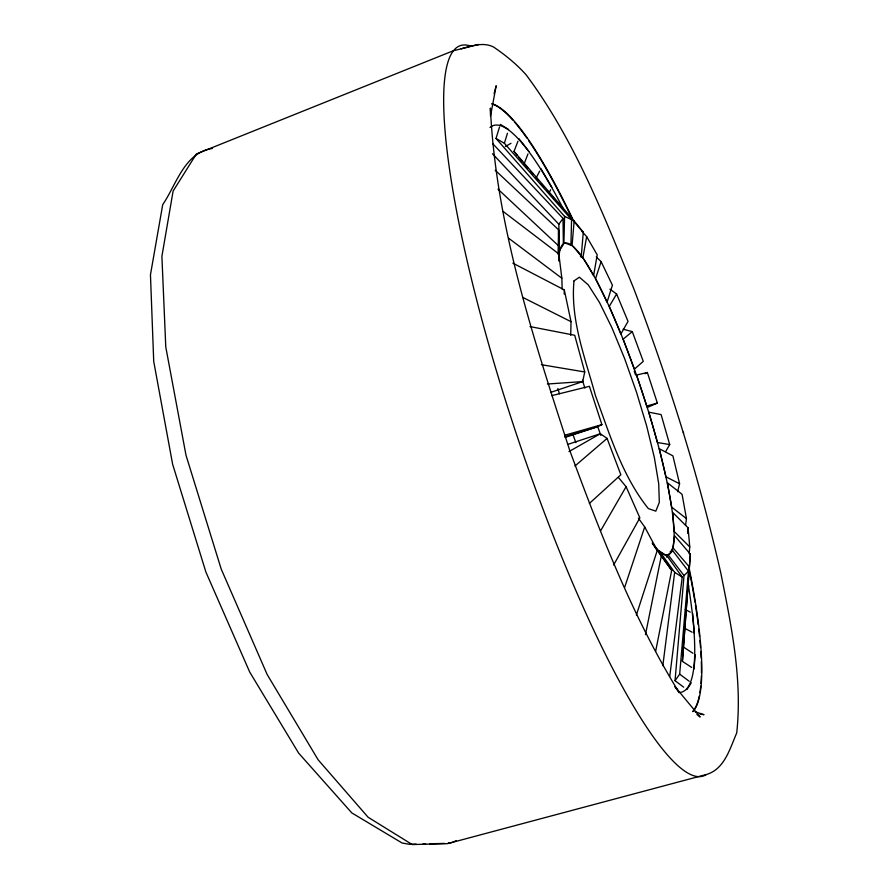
<?xml version="1.0" encoding="UTF-8"?>
<svg xmlns="http://www.w3.org/2000/svg" width="889" height="889" viewBox="0 0 889 889"><rect width="100%" height="100%" fill="white"/><g stroke="black" fill="none" stroke-linecap="round" stroke-linejoin="round"><path stroke-width="1.33" d="M564.215 294.048L564.282 289.881L512.853 263.133M570.716 335.342L571.027 321.674L564.282 289.881M496.006 138.44L564.582 216.394L563.926 242.564L570.927 245.253L571.56 219.627L504.374 143.285L496.006 138.44L499.551 126.916M559.059 261.088L558.536 229.751L495.195 170.21M558.103 254.365L558.536 229.751M691.686 667.439L682.408 661.349L690.353 554.147L674.562 535.711L672.917 547.768L671.006 551.336M682.408 661.349L690.353 554.147M687.641 533.311L688.086 527.81L672.651 512.42L674.051 531.333L689.753 546.913L689.197 553.736M574.15 220.939L583.284 232.34L581.273 256.088L572.083 245.131L574.15 220.939L514.02 151.408L517.965 141.251M694.009 668.961L695.198 654.771M683.663 687.153L675.04 680.685L684.019 575.561L688.486 571.216L672.806 550.847L670.173 551.647M675.04 680.685L679.674 674.151L688.486 571.216M662.827 665.672L674.662 572.338L659.382 551.024L667.239 556.203L682.241 577.105L669.739 676.473M685.575 525.41L686.452 518.598L682.085 494.328L667.417 482.783L671.595 507.074L686.452 518.598M586.651 236.618L597.219 254.854L593.596 275.612L582.906 257.632L586.651 236.618L582.073 231.529M655.626 651.404L671.695 570.36L653.093 543.924M645.458 634.657L661.294 556.058L652.804 543.857M550.524 392.449L582.673 381.592L584.751 371.969L574.716 335.264L530.022 326.585M677.607 491.684L679.585 483.772L672.906 455.879L659.305 448.734L665.905 476.826L679.585 483.772M494.051 93.678L496.195 85.733L490.495 116.103L490.395 108.091C495.862 225.773 533.733 338.998 569.671 450.234C600.331 533.2 632.223 616.377 678.774 691.964L674.995 686.797M504.374 143.285L507.463 133.272M636.357 615.088L657.271 550.413L644.703 526.966L638.358 518.098M601.108 261.633L595.574 278.624L607.065 302.182L612.421 285.213L601.108 261.633L596.252 256.888M624.7 587.24L644.703 526.966M527.966 153.919L524.11 163.887L527.688 168.043M548.802 193.38L550.635 189.79M535.934 178.4L539.679 171.133M666.739 557.159L668.006 554.736L672.806 550.847M613.61 565.048L639.869 517.854L626.1 486.716L618.377 477.404M665.694 451.512L669.695 444.578L661.116 414.585L648.837 412.185L657.438 442.511L669.695 444.578M600.475 531.044L626.1 486.716M616.61 293.981L609.254 306.405L620.878 333.986L628.045 321.396L616.61 293.981L609.898 289.158M686.908 689.586L691.298 682.852M563.015 218.394L563.37 244.453L559.248 250.865L558.859 224.272L563.015 218.394L492.606 143.529M589.351 503.463L620.855 474.77L607.087 438.41L600.331 433.721L568.115 444.3M574.927 466.025L607.087 438.41M632.279 331.619L623.167 339.154L634.324 369.224L643.269 361.367L632.279 331.619L623.167 329.23M505.319 146.563L510.997 143.296M568.96 451.601L600.331 433.721M645.025 373.713L647.348 372.491L657.371 403.095L647.27 407.484M565.282 437.366L597.53 426.742L601.897 424.631L589.407 386.315L551.747 395.638M456.268 840.672L451.834 842.561L448.256 842.983M478.649 44.45L453.201 50.795L196.391 153.953L173.111 191.057L161.898 256.354L165.776 346.988L186.001 455.224L221.183 569.004L267.178 674.54L318.14 759.806L368.102 817.247L412.218 844.55L447.489 843.661L706.222 774.552C724.591 769.329 729.925 748.494 736.714 732.981C742.537 679.274 731.325 625.945 720.912 573.516C698.976 476.726 669.117 381.881 633.957 289.103C603.842 215.182 574.272 139.54 526.288 75.02C516.776 64.286 505.374 55.029 493.506 46.984C482.994 41.705 471.626 46.095 461.091 48.828M212.427 148.441C184.334 152.519 176.522 184.445 162.709 204.67L150.452 274.812L153.719 361.434L172.633 464.269L205.904 572.072L249.72 672.073L298.626 753.094L351.811 812.913L402.106 843.016L409.351 844.283L416.152 844.117M564.793 436.821L597.53 426.742M665.428 555.525L668.006 554.736L684.019 575.561M564.637 435.277L601.897 424.631M657.371 403.095L646.714 406.006L636.58 375.036L647.348 372.491M547.402 384.015L582.673 381.592M422.942 843.95L425.653 843.872M429.731 843.772L444.678 843.405M700.099 714.167L704.021 714.689L695.109 711.745M541.423 364.701L584.751 371.969M580.384 256.643L582.906 257.632M564.582 216.394L571.56 219.627M522.832 297.437L571.027 321.674M685.452 628.679L692.131 632.212M685.363 609.543L690.231 612.132M500.34 124.36L508.619 129.505M674.662 572.338L682.241 577.105M683.83 647.303L692.931 653.271M679.674 674.151L689.186 681.263M508.575 238.163L561.848 278.246L562.159 289.103M503.152 211.46L558.837 253.91L561.848 278.246M696.92 714.478L700.143 717.012L675.107 686.797M497.996 189.157L557.792 245.097M492.484 153.741L558.859 224.272M530.377 171.155L533.067 174.266M535.767 177.378L538.456 180.489M541.145 183.601L543.835 186.712M547.424 190.857L549.213 192.935M552.802 197.08L554.592 199.158M569.838 216.783L583.284 232.34M672.917 547.768L689.031 566.56M514.02 151.408L517.376 155.575M519.065 157.653L522.421 161.809M518.954 138.706L528.933 151.419M661.294 556.058L671.695 570.36M654.893 547.079L657.271 550.413M540.923 168.71L551.858 187.401M683.297 432.187L683.597 433.087M687.53 579.806L688.697 586.518M688.086 527.81L689.753 546.913M692.653 613.421L694.353 633.39M558.837 253.91L559.048 260.677M492.139 103.769A322.129 57.685 71.6 0 1 572.56 218.738M634.224 371.113A322.129 57.685 71.6 0 1 635.535 374.936M689.008 567.338A322.129 57.685 71.6 0 1 693.053 711.478M491.761 103.913A322.107 57.763 71.6 0 1 512.786 120.048M514.364 121.849A322.107 57.763 71.6 0 1 526.844 138.039M528.566 140.518A322.107 57.763 71.6 0 1 558.325 191.035M559.014 192.346A322.107 57.763 71.6 0 1 571.627 217.594M688.675 567.438A322.107 57.763 71.6 0 1 689.253 570.282M689.808 573.138A322.107 57.763 71.6 0 1 694.998 602.209M695.42 604.864A322.107 57.763 71.6 0 1 698.232 624.767M698.765 629.179A322.107 57.763 71.6 0 1 699.554 636.413M699.965 640.647A322.107 57.763 71.6 0 1 700.543 647.525M700.832 651.526A322.107 57.763 71.6 0 1 701.188 657.982M701.332 661.705A322.107 57.763 71.6 0 1 701.443 672.951M701.377 676.073A322.107 57.763 71.6 0 1 700.976 683.441M700.743 686.208A322.107 57.763 71.6 0 1 699.91 692.642M699.254 696.154A322.107 57.763 71.6 0 1 692.664 711.589M706.233 774.608A384.904 69.453 71.6 0 1 509.719 413.674A384.904 69.453 71.6 0 1 471.237 46.306M688.164 584.14A298.515 53.329 71.6 0 1 678.629 692.498M490.017 127.471A298.515 53.329 71.6 0 1 563.459 209.193M558.803 260.01A164.198 26.692 71.6 0 1 642.747 393.571A164.198 26.692 71.6 0 1 652.17 543.101M600.875 435.432A164.198 26.692 71.6 0 1 597.608 426.364M584.873 388.093A164.198 26.692 71.6 0 1 582.462 380.203M575.872 442.622A163.587 28.904 71.6 0 1 572.983 434.654M559.448 393.76A163.587 28.904 71.6 0 1 557.859 388.526M573.994 280.88C570.216 320.196 585.406 358.4 595.497 395.761C609.832 434.565 622.1 475.793 648.325 508.564L655.815 511.164L659.316 502.396L658.727 483.794L654.348 457.535L646.714 426.131L636.524 392.238L624.611 358.556L611.91 327.73L599.419 302.349L588.218 284.824L579.406 277.201L573.994 280.88"/></g></svg>
